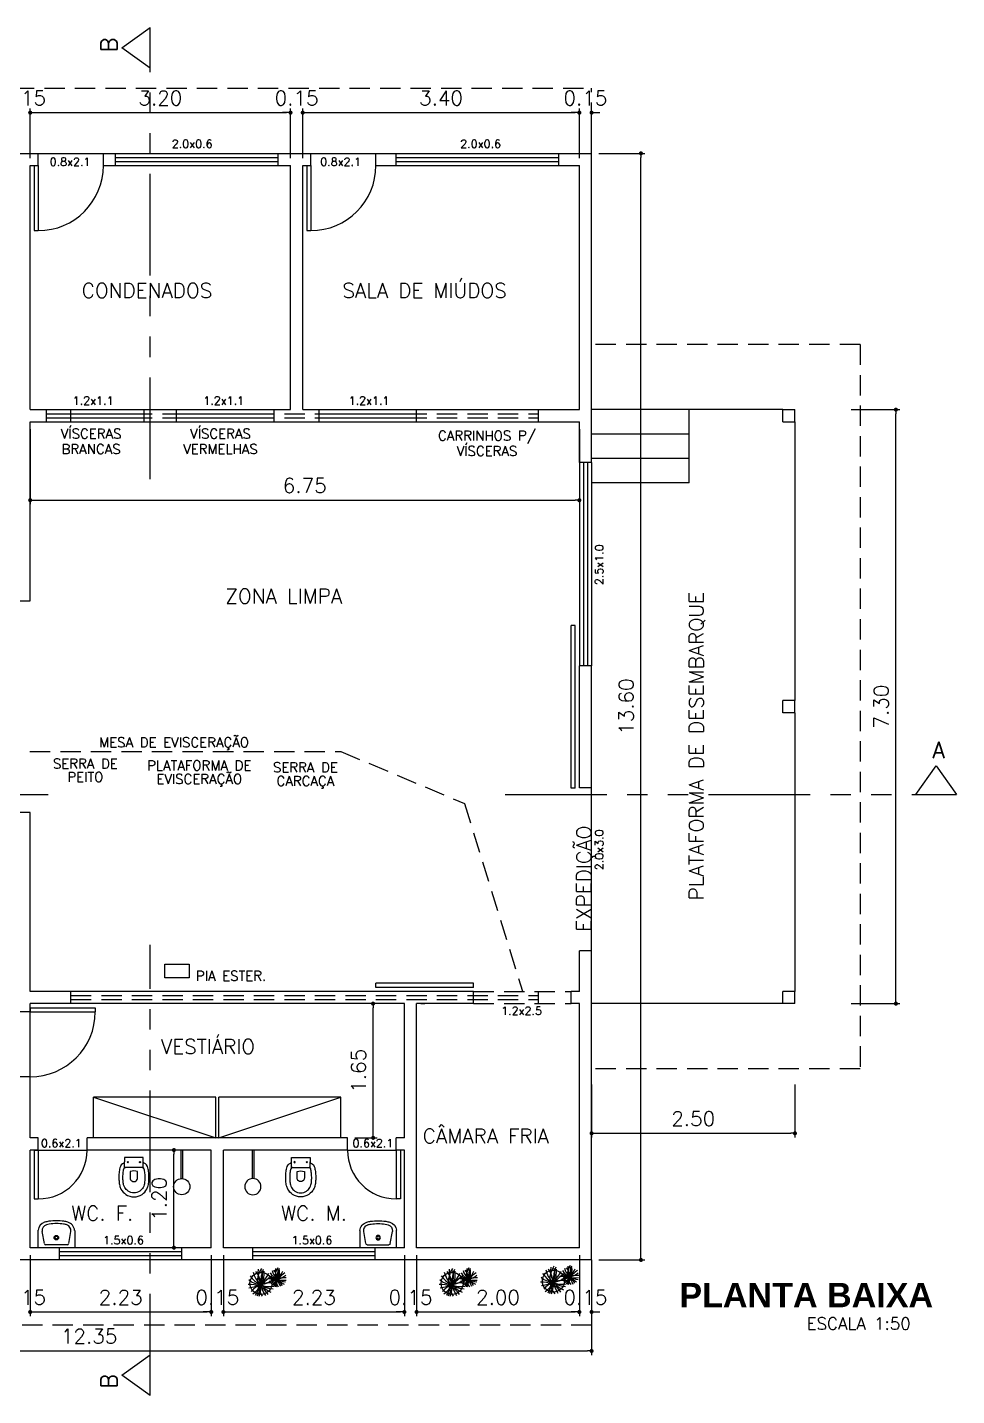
# Model space of a CAD drawing. Extents: x -128.2 to -60.4, y 68.5 to 94.7.
# Drawn here: x -116.24 to -104.82, y 68.45 to 85.27 of the extents above; entities that cross this region are included whole.
import ezdxf
from ezdxf.enums import TextEntityAlignment as Align

# ---------------------------------------------------------------- set-up
doc = ezdxf.new("R2010")
doc.units = 0
doc.header["$MEASUREMENT"] = 0
for name, pattern in [('HIDDEN', [0.375, 0.25, -0.125]), ('PHANTOM', [2.5, 1.25, -0.25, 0.25, -0.25, 0.25, -0.25]), ('TRACEJ', [0.375, 0.25, -0.125]), ('TRACO', [0.375, 0.25, -0.125])]:
    doc.linetypes.add(name, pattern=pattern)
doc.layers.get('0').update_dxf_attribs({"linetype": 'CONTINUOUS'})
doc.layers.get('DEFPOINTS').update_dxf_attribs({"linetype": 'CONTINUOUS'})
for name, color, linetype in [('ACESSÓRIO', 2, 'CONTINUOUS'), ('ALVENARIA', 7, 'CONTINUOUS'), ('ALVENARIA1', 44, 'CONTINUOUS'), ('COBERTURA', 6, 'CONTINUOUS'), ('COTA', 1, 'CONTINUOUS'), ('HATCH', 30, 'CONTINUOUS'), ('JAPOR', 142, 'CONTINUOUS'), ('JARDIM', 90, 'CONTINUOUS'), ('TEXTO2', 40, 'CONTINUOUS'), ('TEXTO3', 3, 'CONTINUOUS'), ('TEXTO4', 4, 'CONTINUOUS'), ('TEXTO5', 5, 'CONTINUOUS')]:
    doc.layers.add(name, color=color, linetype=linetype)
doc.styles.add('SANSSERIFBOLD', font='sasb____.pfb')
doc.styles.add('SIMPLEX', font='SIMPLEX.SHX')
doc.dimstyles.new('DIM100', dxfattribs={"dimtxt": 0.18, "dimasz": 0.05, "dimexe": 0.05, "dimexo": 0.09, "dimgap": 0.09, "dimtad": 1, "dimzin": 0, "dimdsep": 46, "dimtxsty": 'SIMPLEX', "dimblk": 'DOT', "dimcen": 0.09, "dimadec": 0, "dimazin": 0, "dimtfac": 1, "dimtix": 1, "dimtofl": 0, "dimtmove": 2, "dimatfit": 3, "dimldrblk": 'DOT', "dimfxl": 0, "dimtolj": 1, "dimtzin": 0, "dimarcsym": 0})

# ---------------------------------------------------------------- blocks, each defined once
blk = doc.blocks.new('VASO4')
at = {"layer": 'ACESSÓRIO', "linetype": 'Continuous'}
blk.add_line((0.008, 0.129), (0.008, -0.101), dxfattribs=at)
at = {"layer": 'ACESSÓRIO'}
for points in [[(0.008, -0.101), (0.062, -0.101, -0.230445), (0.076, -0.11, 0.23338), (0.136, -0.159, 0.01224), (0.166, -0.164, 0.012146), (0.196, -0.168, 0.027041), (0.266, -0.171, 0.02486), (0.326, -0.166, 0.024258), (0.356, -0.161, 0.054364), (0.396, -0.145, 0.124881), (0.462, -0.086, 0.148509), (0.492, 0.014, 0.148509), (0.462, 0.114, 0.124881), (0.396, 0.173, 0.054364), (0.356, 0.188, 0.024258), (0.326, 0.194, 0.02486), (0.266, 0.198, 0.027041), (0.196, 0.196, 0.012146), (0.166, 0.192, 0.01224), (0.136, 0.186, 0.23338), (0.076, 0.138, -0.230445), (0.062, 0.129), (0.008, 0.129)], [(0.131, 0.116, -0.294455), (0.146, 0.137, -0.039934), (0.174, 0.142, -0.011944), (0.201, 0.146, -0.026776), (0.265, 0.148, -0.024689), (0.319, 0.144, -0.023307), (0.344, 0.14, -0.058725), (0.376, 0.127, -0.118027), (0.421, 0.086, -0.148338), (0.442, 0.014, -0.148338), (0.421, -0.058, -0.118027), (0.376, -0.099, -0.058725), (0.344, -0.112, -0.023307), (0.319, -0.117, -0.024689), (0.265, -0.121, -0.026776), (0.201, -0.118, -0.011944), (0.174, -0.115, -0.039934), (0.146, -0.109, -0.294455), (0.131, -0.089)]]:
    blk.add_lwpolyline(points, format="xyb", dxfattribs=at)
for points in [[(0.124, 0.129), (0.062, 0.129)], [(0.131, 0.119), (0.131, 0.117), (0.131, 0.014), (0.131, -0.09), (0.131, -0.092)], [(0.124, -0.101), (0.062, -0.101)]]:
    blk.add_lwpolyline(points, dxfattribs=at)
blk.add_lwpolyline([(0.296, 0.04, 0.226513), (0.261, 0.059), (0.182, 0.059, 0.186813), (0.182, -0.032), (0.261, -0.032, 0.226513), (0.296, -0.012, 0.326923)], format="xyb", close=True, dxfattribs=at)
for centre in [(0.066, 0.089), (0.066, -0.061)]:
    blk.add_circle(centre, 0.0075, dxfattribs=at)
for centre, start, end in [((0.123, 0.121), 351.7463, 83.809), ((0.123, -0.093), 276.191, 8.2537)]:
    blk.add_arc(centre, 0.00842, start, end, dxfattribs=at)
blk = doc.blocks.new('CHU2')
at = {"layer": 'ACESSÓRIO'}
for p, q in [((0, 0), (0, -0.35)), ((0.02, 0), (0.02, -0.35))]:
    blk.add_line(p, q, dxfattribs=at)
blk.add_circle((0.01, -0.45), 0.1, dxfattribs=at)
blk = doc.blocks.new('PIA')
at = {"layer": 'ACESSÓRIO'}
for p, q in [((0, -0.212), (0, 0)), ((0.45, 0), (0.45, -0.214)), ((0.074, -0.05), (0.048, -0.201)), ((0.088, -0.037), (0.088, -0.037)), ((0.089, -0.037), (0.357, -0.037)), ((0.089, -0.037), (0.357, -0.037)), ((0.371, -0.05), (0.4, -0.198))]:
    blk.add_line(p, q, dxfattribs=at)
for points in [[(0.084, -0.315, 0.034307), (0.132, -0.325, 0.035819), (0.224, -0.332, 0.035819), (0.317, -0.325, 0.037113), (0.369, -0.313, 0.091233)], [(0.093, -0.281, 0.034307), (0.137, -0.29, 0.035819), (0.224, -0.297, 0.035819), (0.312, -0.29, 0.028558), (0.348, -0.283, 0.037113)]]:
    blk.add_lwpolyline(points, format="xyb", dxfattribs=at)
for radius in [0.0274, 0.0174]:
    blk.add_circle((0.225, -0.124), radius, dxfattribs=at)
for centre, radius, start, end in [((0.089, -0.052), 0.015, 90, 170.0432), ((0.357, -0.052), 0.015, 10.9557, 90), ((0.119, -0.2), 0.119, 185.4907, 252.8021), ((0.125, -0.209), 0.078, 174.1033, 247.6386), ((0.32, -0.208), 0.0802, 290.6891, 5.3718), ((0.329, -0.198), 0.122, 289.1742, 351.9763)]:
    blk.add_arc(centre, radius, start, end, dxfattribs=at)
blk = doc.blocks.new('DOT')
at = {"layer": 'ALVENARIA', "color": 0, "linetype": 'ByBlock'}
blk.add_line((-0.5, 0), (-1, 0), dxfattribs=at)
at = {"layer": 'ALVENARIA', "color": 0, "linetype": 'ByBlock', "const_width": 0.5}
blk.add_lwpolyline([(-0.25, 0, 1), (0.25, 0, 1)], format="xyb", close=True, dxfattribs=at)
blk = doc.blocks.new('*D67')
at = {"color": 0, "linetype": 'ByBlock'}
for p, q in [((-116.203, 83.66), (-116.203, 84.27)), ((-116.403, 84.22), (-116.453, 84.22)), ((-116.153, 84.22), (-116.103, 84.22))]:
    blk.add_line(p, q, dxfattribs=at)
at = {"layer": 'DEFPOINTS', "color": 0, "linetype": 'ByBlock'}
for p in [(-116.203, 84.22), (-116.353, 83.57), (-116.203, 83.57)]:
    blk.add_point(p, dxfattribs=at)
at = {"color": 0, "linetype": 'ByBlock', "xscale": 0.05, "yscale": 0.05, "zscale": 0.05}
blk.add_blockref('DOT', (-116.353, 84.22), dxfattribs=at)
at = {"color": 0, "linetype": 'ByBlock', "xscale": 0.05, "yscale": 0.05, "zscale": 0.05, "rotation": 180}
blk.add_blockref('DOT', (-116.203, 84.22), dxfattribs=at)
at = {"color": 0, "linetype": 'ByBlock', "insert": (-116.278, 84.4), "char_height": 0.18, "attachment_point": 5, "style": 'SIMPLEX'}
blk.add_mtext('\\A1;0.15', dxfattribs=at)
blk = doc.blocks.new('*D68')
at = {"color": 0, "linetype": 'ByBlock'}
for p, q in [((-113.003, 83.66), (-113.003, 84.27)), ((-116.153, 84.22), (-113.053, 84.22))]:
    blk.add_line(p, q, dxfattribs=at)
at = {"layer": 'DEFPOINTS', "color": 0, "linetype": 'ByBlock'}
for p in [(-113.003, 84.22), (-116.203, 83.57), (-113.003, 83.57)]:
    blk.add_point(p, dxfattribs=at)
at = {"color": 0, "linetype": 'ByBlock', "xscale": 0.05, "yscale": 0.05, "zscale": 0.05, "rotation": 180}
blk.add_blockref('DOT', (-116.203, 84.22), dxfattribs=at)
at = {"color": 0, "linetype": 'ByBlock', "xscale": 0.05, "yscale": 0.05, "zscale": 0.05}
blk.add_blockref('DOT', (-113.003, 84.22), dxfattribs=at)
at = {"color": 0, "linetype": 'ByBlock', "insert": (-114.603, 84.4), "char_height": 0.18, "attachment_point": 5, "style": 'SIMPLEX'}
blk.add_mtext('\\A1;3.20', dxfattribs=at)
blk = doc.blocks.new('*D69')
at = {"color": 0, "linetype": 'ByBlock'}
for p, q in [((-112.853, 83.66), (-112.853, 84.27)), ((-113.053, 84.22), (-113.103, 84.22)), ((-112.803, 84.22), (-112.753, 84.22))]:
    blk.add_line(p, q, dxfattribs=at)
at = {"layer": 'DEFPOINTS', "color": 0, "linetype": 'ByBlock'}
for p in [(-112.853, 84.22), (-113.003, 83.57), (-112.853, 83.57)]:
    blk.add_point(p, dxfattribs=at)
at = {"color": 0, "linetype": 'ByBlock', "xscale": 0.05, "yscale": 0.05, "zscale": 0.05}
blk.add_blockref('DOT', (-113.003, 84.22), dxfattribs=at)
at = {"color": 0, "linetype": 'ByBlock', "xscale": 0.05, "yscale": 0.05, "zscale": 0.05, "rotation": 180}
blk.add_blockref('DOT', (-112.853, 84.22), dxfattribs=at)
at = {"color": 0, "linetype": 'ByBlock', "insert": (-112.928, 84.4), "char_height": 0.18, "attachment_point": 5, "style": 'SIMPLEX'}
blk.add_mtext('\\A1;0.15', dxfattribs=at)
blk = doc.blocks.new('*D70')
at = {"color": 0, "linetype": 'ByBlock'}
for p, q in [((-109.453, 83.66), (-109.453, 84.27)), ((-112.803, 84.22), (-109.503, 84.22))]:
    blk.add_line(p, q, dxfattribs=at)
at = {"layer": 'DEFPOINTS', "color": 0, "linetype": 'ByBlock'}
for p in [(-109.453, 84.22), (-112.853, 83.57), (-109.453, 83.57)]:
    blk.add_point(p, dxfattribs=at)
at = {"color": 0, "linetype": 'ByBlock', "xscale": 0.05, "yscale": 0.05, "zscale": 0.05, "rotation": 180}
blk.add_blockref('DOT', (-112.853, 84.22), dxfattribs=at)
at = {"color": 0, "linetype": 'ByBlock', "xscale": 0.05, "yscale": 0.05, "zscale": 0.05}
blk.add_blockref('DOT', (-109.453, 84.22), dxfattribs=at)
at = {"color": 0, "linetype": 'ByBlock', "insert": (-111.153, 84.4), "char_height": 0.18, "attachment_point": 5, "style": 'SIMPLEX'}
blk.add_mtext('\\A1;3.40', dxfattribs=at)
blk = doc.blocks.new('*D71')
at = {"color": 0, "linetype": 'ByBlock'}
for p, q in [((-109.303, 83.81), (-109.303, 84.27)), ((-109.503, 84.22), (-109.553, 84.22)), ((-109.253, 84.22), (-109.203, 84.22))]:
    blk.add_line(p, q, dxfattribs=at)
at = {"layer": 'DEFPOINTS', "color": 0, "linetype": 'ByBlock'}
for p in [(-109.303, 84.22), (-109.303, 83.72), (-109.453, 83.57)]:
    blk.add_point(p, dxfattribs=at)
at = {"color": 0, "linetype": 'ByBlock', "xscale": 0.05, "yscale": 0.05, "zscale": 0.05}
blk.add_blockref('DOT', (-109.453, 84.22), dxfattribs=at)
at = {"color": 0, "linetype": 'ByBlock', "xscale": 0.05, "yscale": 0.05, "zscale": 0.05, "rotation": 180}
blk.add_blockref('DOT', (-109.303, 84.22), dxfattribs=at)
at = {"color": 0, "linetype": 'ByBlock', "insert": (-109.378, 84.4), "char_height": 0.18, "attachment_point": 5, "style": 'SIMPLEX'}
blk.add_mtext('\\A1;0.15', dxfattribs=at)
blk = doc.blocks.new('*D76')
at = {"color": 0, "linetype": 'ByBlock'}
for p, q in [((-116.203, 70.33), (-116.203, 69.58)), ((-116.403, 69.63), (-116.453, 69.63)), ((-116.153, 69.63), (-116.103, 69.63))]:
    blk.add_line(p, q, dxfattribs=at)
at = {"layer": 'DEFPOINTS', "color": 0, "linetype": 'ByBlock'}
for p in [(-116.353, 70.42), (-116.203, 70.42), (-116.203, 69.63)]:
    blk.add_point(p, dxfattribs=at)
at = {"color": 0, "linetype": 'ByBlock', "xscale": 0.05, "yscale": 0.05, "zscale": 0.05}
blk.add_blockref('DOT', (-116.353, 69.63), dxfattribs=at)
at = {"color": 0, "linetype": 'ByBlock', "xscale": 0.05, "yscale": 0.05, "zscale": 0.05, "rotation": 180}
blk.add_blockref('DOT', (-116.203, 69.63), dxfattribs=at)
at = {"color": 0, "linetype": 'ByBlock', "insert": (-116.278, 69.81), "char_height": 0.18, "attachment_point": 5, "style": 'SIMPLEX'}
blk.add_mtext('\\A1;0.15', dxfattribs=at)
blk = doc.blocks.new('*D77')
at = {"color": 0, "linetype": 'ByBlock'}
for p, q in [((-113.978, 70.33), (-113.978, 69.58)), ((-116.153, 69.63), (-114.028, 69.63))]:
    blk.add_line(p, q, dxfattribs=at)
at = {"layer": 'DEFPOINTS', "color": 0, "linetype": 'ByBlock'}
for p in [(-116.203, 70.42), (-113.978, 70.42), (-113.978, 69.63)]:
    blk.add_point(p, dxfattribs=at)
at = {"color": 0, "linetype": 'ByBlock', "xscale": 0.05, "yscale": 0.05, "zscale": 0.05, "rotation": 180}
blk.add_blockref('DOT', (-116.203, 69.63), dxfattribs=at)
at = {"color": 0, "linetype": 'ByBlock', "xscale": 0.05, "yscale": 0.05, "zscale": 0.05}
blk.add_blockref('DOT', (-113.978, 69.63), dxfattribs=at)
at = {"color": 0, "linetype": 'ByBlock', "insert": (-115.09, 69.81), "char_height": 0.18, "attachment_point": 5, "style": 'SIMPLEX'}
blk.add_mtext('\\A1;2.23', dxfattribs=at)
blk = doc.blocks.new('*D78')
at = {"color": 0, "linetype": 'ByBlock'}
for p, q in [((-113.828, 70.33), (-113.828, 69.58)), ((-114.028, 69.63), (-114.078, 69.63)), ((-113.778, 69.63), (-113.728, 69.63))]:
    blk.add_line(p, q, dxfattribs=at)
at = {"layer": 'DEFPOINTS', "color": 0, "linetype": 'ByBlock'}
for p in [(-113.978, 70.42), (-113.828, 70.42), (-113.828, 69.63)]:
    blk.add_point(p, dxfattribs=at)
at = {"color": 0, "linetype": 'ByBlock', "xscale": 0.05, "yscale": 0.05, "zscale": 0.05}
blk.add_blockref('DOT', (-113.978, 69.63), dxfattribs=at)
at = {"color": 0, "linetype": 'ByBlock', "xscale": 0.05, "yscale": 0.05, "zscale": 0.05, "rotation": 180}
blk.add_blockref('DOT', (-113.828, 69.63), dxfattribs=at)
at = {"color": 0, "linetype": 'ByBlock', "insert": (-113.903, 69.81), "char_height": 0.18, "attachment_point": 5, "style": 'SIMPLEX'}
blk.add_mtext('\\A1;0.15', dxfattribs=at)
blk = doc.blocks.new('*D79')
at = {"color": 0, "linetype": 'ByBlock'}
for p, q in [((-111.603, 70.33), (-111.603, 69.58)), ((-113.778, 69.63), (-111.653, 69.63))]:
    blk.add_line(p, q, dxfattribs=at)
at = {"layer": 'DEFPOINTS', "color": 0, "linetype": 'ByBlock'}
for p in [(-113.828, 70.42), (-111.603, 70.42), (-111.603, 69.63)]:
    blk.add_point(p, dxfattribs=at)
at = {"color": 0, "linetype": 'ByBlock', "xscale": 0.05, "yscale": 0.05, "zscale": 0.05, "rotation": 180}
blk.add_blockref('DOT', (-113.828, 69.63), dxfattribs=at)
at = {"color": 0, "linetype": 'ByBlock', "xscale": 0.05, "yscale": 0.05, "zscale": 0.05}
blk.add_blockref('DOT', (-111.603, 69.63), dxfattribs=at)
at = {"color": 0, "linetype": 'ByBlock', "insert": (-112.715, 69.81), "char_height": 0.18, "attachment_point": 5, "style": 'SIMPLEX'}
blk.add_mtext('\\A1;2.23', dxfattribs=at)
blk = doc.blocks.new('*D80')
at = {"color": 0, "linetype": 'ByBlock'}
for p, q in [((-111.453, 70.33), (-111.453, 69.58)), ((-111.653, 69.63), (-111.703, 69.63)), ((-111.403, 69.63), (-111.353, 69.63))]:
    blk.add_line(p, q, dxfattribs=at)
at = {"layer": 'DEFPOINTS', "color": 0, "linetype": 'ByBlock'}
for p in [(-111.603, 70.42), (-111.453, 70.42), (-111.453, 69.63)]:
    blk.add_point(p, dxfattribs=at)
at = {"color": 0, "linetype": 'ByBlock', "xscale": 0.05, "yscale": 0.05, "zscale": 0.05}
blk.add_blockref('DOT', (-111.603, 69.63), dxfattribs=at)
at = {"color": 0, "linetype": 'ByBlock', "xscale": 0.05, "yscale": 0.05, "zscale": 0.05, "rotation": 180}
blk.add_blockref('DOT', (-111.453, 69.63), dxfattribs=at)
at = {"color": 0, "linetype": 'ByBlock', "insert": (-111.528, 69.81), "char_height": 0.18, "attachment_point": 5, "style": 'SIMPLEX'}
blk.add_mtext('\\A1;0.15', dxfattribs=at)
blk = doc.blocks.new('*D81')
at = {"color": 0, "linetype": 'ByBlock'}
for p, q in [((-109.453, 70.33), (-109.453, 69.58)), ((-111.403, 69.63), (-109.503, 69.63))]:
    blk.add_line(p, q, dxfattribs=at)
at = {"layer": 'DEFPOINTS', "color": 0, "linetype": 'ByBlock'}
for p in [(-111.453, 70.42), (-109.453, 70.42), (-109.453, 69.63)]:
    blk.add_point(p, dxfattribs=at)
at = {"color": 0, "linetype": 'ByBlock', "xscale": 0.05, "yscale": 0.05, "zscale": 0.05, "rotation": 180}
blk.add_blockref('DOT', (-111.453, 69.63), dxfattribs=at)
at = {"color": 0, "linetype": 'ByBlock', "xscale": 0.05, "yscale": 0.05, "zscale": 0.05}
blk.add_blockref('DOT', (-109.453, 69.63), dxfattribs=at)
at = {"color": 0, "linetype": 'ByBlock', "insert": (-110.453, 69.81), "char_height": 0.18, "attachment_point": 5, "style": 'SIMPLEX'}
blk.add_mtext('\\A1;2.00', dxfattribs=at)
blk = doc.blocks.new('*D82')
at = {"color": 0, "linetype": 'ByBlock'}
for p, q in [((-109.303, 70.18), (-109.303, 69.58)), ((-109.503, 69.63), (-109.553, 69.63)), ((-109.253, 69.63), (-109.203, 69.63))]:
    blk.add_line(p, q, dxfattribs=at)
at = {"layer": 'DEFPOINTS', "color": 0, "linetype": 'ByBlock'}
for p in [(-109.453, 70.42), (-109.303, 70.27), (-109.303, 69.63)]:
    blk.add_point(p, dxfattribs=at)
at = {"color": 0, "linetype": 'ByBlock', "xscale": 0.05, "yscale": 0.05, "zscale": 0.05}
blk.add_blockref('DOT', (-109.453, 69.63), dxfattribs=at)
at = {"color": 0, "linetype": 'ByBlock', "xscale": 0.05, "yscale": 0.05, "zscale": 0.05, "rotation": 180}
blk.add_blockref('DOT', (-109.303, 69.63), dxfattribs=at)
at = {"color": 0, "linetype": 'ByBlock', "insert": (-109.378, 69.81), "char_height": 0.18, "attachment_point": 5, "style": 'SIMPLEX'}
blk.add_mtext('\\A1;0.15', dxfattribs=at)
blk = doc.blocks.new('*D83')
at = {"color": 0, "linetype": 'ByBlock'}
for p, q in [((-109.303, 72.276), (-109.303, 71.626)), ((-106.803, 72.276), (-106.803, 71.626)), ((-109.253, 71.676), (-106.853, 71.676))]:
    blk.add_line(p, q, dxfattribs=at)
at = {"layer": 'DEFPOINTS', "color": 0, "linetype": 'ByBlock'}
for p in [(-109.303, 72.366), (-106.803, 72.366), (-106.803, 71.676)]:
    blk.add_point(p, dxfattribs=at)
at = {"color": 0, "linetype": 'ByBlock', "xscale": 0.05, "yscale": 0.05, "zscale": 0.05, "rotation": 180}
blk.add_blockref('DOT', (-109.303, 71.676), dxfattribs=at)
at = {"color": 0, "linetype": 'ByBlock', "xscale": 0.05, "yscale": 0.05, "zscale": 0.05}
blk.add_blockref('DOT', (-106.803, 71.676), dxfattribs=at)
at = {"color": 0, "linetype": 'ByBlock', "insert": (-108.053, 71.856), "char_height": 0.18, "attachment_point": 5, "style": 'SIMPLEX'}
blk.add_mtext('\\A1;2.50', dxfattribs=at)
blk = doc.blocks.new('*D91')
at = {"color": 0, "linetype": 'ByBlock'}
for p, q in [((-114.068, 71.62), (-114.486, 71.62)), ((-114.436, 70.47), (-114.436, 71.57)), ((-114.068, 70.42), (-114.486, 70.42))]:
    blk.add_line(p, q, dxfattribs=at)
at = {"layer": 'DEFPOINTS', "color": 0, "linetype": 'ByBlock'}
for p in [(-114.436, 71.62), (-113.978, 71.62), (-113.978, 70.42)]:
    blk.add_point(p, dxfattribs=at)
at = {"color": 0, "linetype": 'ByBlock', "xscale": 0.05, "yscale": 0.05, "zscale": 0.05}
for p, rotation in [((-114.436, 71.62), 90), ((-114.436, 70.42), 270)]:
    blk.add_blockref('DOT', p, dxfattribs=dict(at, rotation=rotation))
at = {"color": 0, "linetype": 'ByBlock', "insert": (-114.616, 71.02), "char_height": 0.18, "attachment_point": 5, "rotation": 90, "style": 'SIMPLEX'}
blk.add_mtext('\\A1;1.20', dxfattribs=at)
blk = doc.blocks.new('*D92')
at = {"color": 0, "linetype": 'ByBlock'}
for p, q in [((-111.693, 73.27), (-112.038, 73.27)), ((-111.988, 71.67), (-111.988, 73.22)), ((-112.213, 71.62), (-111.938, 71.62))]:
    blk.add_line(p, q, dxfattribs=at)
at = {"layer": 'DEFPOINTS', "color": 0, "linetype": 'ByBlock'}
for p in [(-111.988, 73.27), (-111.603, 73.27), (-112.303, 71.62)]:
    blk.add_point(p, dxfattribs=at)
at = {"color": 0, "linetype": 'ByBlock', "xscale": 0.05, "yscale": 0.05, "zscale": 0.05}
for p, rotation in [((-111.988, 73.27), 90), ((-111.988, 71.62), 270)]:
    blk.add_blockref('DOT', p, dxfattribs=dict(at, rotation=rotation))
at = {"color": 0, "linetype": 'ByBlock', "insert": (-112.168, 72.445), "char_height": 0.18, "attachment_point": 5, "rotation": 90, "style": 'SIMPLEX'}
blk.add_mtext('\\A1;1.65', dxfattribs=at)
blk = doc.blocks.new('*D94')
at = {"color": 0, "linetype": 'ByBlock'}
for p, q in [((-116.203, 80.33), (-116.203, 79.407)), ((-109.453, 80.33), (-109.453, 79.407)), ((-116.153, 79.457), (-109.503, 79.457))]:
    blk.add_line(p, q, dxfattribs=at)
at = {"layer": 'DEFPOINTS', "color": 0, "linetype": 'ByBlock'}
for p in [(-116.203, 80.42), (-109.453, 80.42), (-109.453, 79.457)]:
    blk.add_point(p, dxfattribs=at)
at = {"color": 0, "linetype": 'ByBlock', "xscale": 0.05, "yscale": 0.05, "zscale": 0.05, "rotation": 180}
blk.add_blockref('DOT', (-116.203, 79.457), dxfattribs=at)
at = {"color": 0, "linetype": 'ByBlock', "xscale": 0.05, "yscale": 0.05, "zscale": 0.05}
blk.add_blockref('DOT', (-109.453, 79.457), dxfattribs=at)
at = {"color": 0, "linetype": 'ByBlock', "insert": (-112.828, 79.637), "char_height": 0.18, "attachment_point": 5, "style": 'SIMPLEX'}
blk.add_mtext('\\A1;6.75', dxfattribs=at)
blk = doc.blocks.new('*D95')
at = {"color": 0, "linetype": 'ByBlock'}
for p, q in [((-121.653, 70.18), (-121.653, 69.101)), ((-109.303, 70.18), (-109.303, 69.101)), ((-121.603, 69.151), (-109.353, 69.151))]:
    blk.add_line(p, q, dxfattribs=at)
at = {"layer": 'DEFPOINTS', "color": 0, "linetype": 'ByBlock'}
for p in [(-121.653, 70.27), (-109.303, 70.27), (-109.303, 69.151)]:
    blk.add_point(p, dxfattribs=at)
at = {"color": 0, "linetype": 'ByBlock', "xscale": 0.05, "yscale": 0.05, "zscale": 0.05, "rotation": 180}
blk.add_blockref('DOT', (-121.653, 69.151), dxfattribs=at)
at = {"color": 0, "linetype": 'ByBlock', "xscale": 0.05, "yscale": 0.05, "zscale": 0.05}
blk.add_blockref('DOT', (-109.303, 69.151), dxfattribs=at)
at = {"color": 0, "linetype": 'ByBlock', "insert": (-115.478, 69.331), "char_height": 0.18, "attachment_point": 5, "style": 'SIMPLEX'}
blk.add_mtext('\\A1;12.35', dxfattribs=at)
blk = doc.blocks.new('*D96')
at = {"color": 0, "linetype": 'ByBlock'}
for p, q in [((-106.11, 80.57), (-105.512, 80.57)), ((-105.562, 73.32), (-105.562, 80.52)), ((-106.11, 73.27), (-105.512, 73.27))]:
    blk.add_line(p, q, dxfattribs=at)
at = {"layer": 'DEFPOINTS', "color": 0, "linetype": 'ByBlock'}
for p in [(-106.2, 80.57), (-105.562, 80.57), (-106.2, 73.27)]:
    blk.add_point(p, dxfattribs=at)
at = {"color": 0, "linetype": 'ByBlock', "xscale": 0.05, "yscale": 0.05, "zscale": 0.05}
for p, rotation in [((-105.562, 80.57), 90), ((-105.562, 73.27), 270)]:
    blk.add_blockref('DOT', p, dxfattribs=dict(at, rotation=rotation))
at = {"color": 0, "linetype": 'ByBlock', "insert": (-105.742, 76.92), "char_height": 0.18, "attachment_point": 5, "rotation": 90, "style": 'SIMPLEX'}
blk.add_mtext('\\A1;7.30', dxfattribs=at)
blk = doc.blocks.new('*D135')
at = {"color": 0, "linetype": 'ByBlock'}
for p, q in [((-109.213, 83.72), (-108.646, 83.72)), ((-108.696, 70.17), (-108.696, 83.67)), ((-109.213, 70.12), (-108.646, 70.12))]:
    blk.add_line(p, q, dxfattribs=at)
at = {"layer": 'DEFPOINTS', "color": 0, "linetype": 'ByBlock'}
for p in [(-109.303, 83.72), (-108.696, 83.72), (-109.303, 70.12)]:
    blk.add_point(p, dxfattribs=at)
at = {"color": 0, "linetype": 'ByBlock', "xscale": 0.05, "yscale": 0.05, "zscale": 0.05}
for p, rotation in [((-108.696, 83.72), 90), ((-108.696, 70.12), 270)]:
    blk.add_blockref('DOT', p, dxfattribs=dict(at, rotation=rotation))
at = {"color": 0, "linetype": 'ByBlock', "insert": (-108.876, 76.92), "char_height": 0.18, "attachment_point": 5, "rotation": 90, "style": 'SIMPLEX'}
blk.add_mtext('\\A1;13.60', dxfattribs=at)

msp = doc.modelspace()

# ---------------------------------------------------------------- linework, layer by layer
at = {"layer": 'ACESSÓRIO'}
for p, q in [((-115.423, 71.62), (-115.423, 72.12)), ((-113.923, 72.12), (-115.423, 72.12)), ((-115.423, 72.12), (-113.923, 71.62)), ((-113.923, 71.62), (-113.923, 72.12)), ((-113.883, 71.62), (-113.883, 72.12)), ((-112.383, 72.12), (-113.883, 72.12)), ((-113.883, 71.62), (-112.383, 72.12)), ((-112.383, 71.62), (-112.383, 72.12))]:
    msp.add_line(p, q, dxfattribs=at)
msp.add_lwpolyline([(-114.549, 73.756), (-114.247, 73.756), (-114.247, 73.585), (-114.549, 73.585)], close=True, dxfattribs=at)
at = {"layer": 'ALVENARIA'}
for p, q in [((-116.453, 83.72), (-116.103, 83.72)), ((-116.103, 83.57), (-116.103, 83.72)), ((-115.303, 83.57), (-115.303, 83.72)), ((-115.303, 83.72), (-115.153, 83.72)), ((-115.153, 83.57), (-115.153, 83.72)), ((-113.153, 83.57), (-113.153, 83.72)), ((-113.153, 83.72), (-112.753, 83.72)), ((-112.753, 83.57), (-112.753, 83.72)), ((-111.953, 83.57), (-111.953, 83.72)), ((-111.953, 83.72), (-111.703, 83.72)), ((-111.703, 83.57), (-111.703, 83.72)), ((-109.703, 83.57), (-109.703, 83.72)), ((-109.703, 83.72), (-109.303, 83.72)), ((-109.303, 79.92), (-109.303, 83.72)), ((-116.203, 83.57), (-116.103, 83.57)), ((-116.203, 80.57), (-116.203, 83.57)), ((-115.303, 83.57), (-115.153, 83.57)), ((-113.153, 83.57), (-113.003, 83.57)), ((-113.003, 80.57), (-113.003, 83.57)), ((-112.853, 80.57), (-112.853, 83.57)), ((-112.853, 83.57), (-112.753, 83.57)), ((-111.953, 83.57), (-111.703, 83.57)), ((-109.703, 83.57), (-109.453, 83.57)), ((-109.453, 80.57), (-109.453, 83.57)), ((-116.203, 80.57), (-116.003, 80.57)), ((-116.003, 80.42), (-116.003, 80.57)), ((-115.703, 80.42), (-115.703, 80.57)), ((-114.803, 80.42), (-114.803, 80.57)), ((-114.803, 80.57), (-114.403, 80.57)), ((-114.403, 80.42), (-114.403, 80.57)), ((-113.203, 80.42), (-113.203, 80.57)), ((-113.203, 80.57), (-113.003, 80.57)), ((-112.853, 80.57), (-112.653, 80.57)), ((-112.653, 80.42), (-112.653, 80.57)), ((-111.453, 80.42), (-111.453, 80.57)), ((-111.453, 80.57), (-109.453, 80.57)), ((-109.953, 80.42), (-109.953, 80.57)), ((-106.953, 80.57), (-106.803, 80.57)), ((-106.953, 80.42), (-106.953, 80.57)), ((-106.803, 80.42), (-106.803, 80.57)), ((-116.203, 78.22), (-116.203, 80.42)), ((-116.203, 80.42), (-116.003, 80.42)), ((-114.803, 80.42), (-114.403, 80.42)), ((-113.203, 80.42), (-112.653, 80.42)), ((-111.453, 80.42), (-109.453, 80.42)), ((-109.453, 79.92), (-109.453, 80.42)), ((-106.953, 80.42), (-106.803, 80.42)), ((-109.303, 79.92), (-109.453, 79.92)), ((-116.353, 78.22), (-116.203, 78.22)), ((-109.453, 75.92), (-109.453, 77.42)), ((-109.303, 77.42), (-109.453, 77.42)), ((-109.303, 75.92), (-109.303, 77.42)), ((-106.803, 76.995), (-106.953, 76.995)), ((-106.953, 76.845), (-106.953, 76.995)), ((-106.803, 76.845), (-106.803, 76.995)), ((-106.803, 76.845), (-106.953, 76.845)), ((-109.303, 75.92), (-109.453, 75.92)), ((-116.203, 75.62), (-116.353, 75.62)), ((-116.203, 73.42), (-116.203, 75.62)), ((-109.453, 73.42), (-109.453, 73.92)), ((-109.303, 73.92), (-109.453, 73.92)), ((-109.303, 70.12), (-109.303, 73.92)), ((-110.753, 73.42), (-116.203, 73.42)), ((-115.703, 73.27), (-115.703, 73.42)), ((-110.753, 73.27), (-110.753, 73.42)), ((-109.953, 73.27), (-109.953, 73.42)), ((-109.453, 73.42), (-109.553, 73.42)), ((-109.553, 73.27), (-109.553, 73.42)), ((-106.803, 73.42), (-106.953, 73.42)), ((-106.953, 73.27), (-106.953, 73.42)), ((-106.803, 73.27), (-106.803, 73.42)), ((-116.203, 73.17), (-116.353, 73.17)), ((-111.603, 73.27), (-116.203, 73.27)), ((-116.203, 73.17), (-116.203, 73.27)), ((-111.603, 71.62), (-111.603, 73.27)), ((-111.453, 70.27), (-111.453, 73.27)), ((-110.753, 73.27), (-111.453, 73.27)), ((-109.453, 73.27), (-109.553, 73.27)), ((-109.453, 70.27), (-109.453, 73.27)), ((-106.803, 73.27), (-106.953, 73.27)), ((-116.203, 72.37), (-116.353, 72.37)), ((-116.203, 71.62), (-116.203, 72.37)), ((-116.103, 71.62), (-116.203, 71.62)), ((-116.203, 70.27), (-116.203, 71.47)), ((-116.103, 71.47), (-116.203, 71.47)), ((-116.103, 71.47), (-116.103, 71.62)), ((-115.503, 71.47), (-115.503, 71.62)), ((-112.303, 71.62), (-115.503, 71.62)), ((-113.978, 71.47), (-115.503, 71.47)), ((-113.978, 70.27), (-113.978, 71.47)), ((-113.828, 70.27), (-113.828, 71.47)), ((-112.303, 71.47), (-113.828, 71.47)), ((-112.303, 71.47), (-112.303, 71.62)), ((-111.603, 71.62), (-111.703, 71.62)), ((-111.703, 71.47), (-111.703, 71.62)), ((-111.603, 71.47), (-111.703, 71.47)), ((-111.603, 70.27), (-111.603, 71.47)), ((-115.843, 70.27), (-116.203, 70.27)), ((-115.843, 70.12), (-115.843, 70.27)), ((-113.978, 70.27), (-114.338, 70.27)), ((-114.338, 70.12), (-114.338, 70.27)), ((-113.468, 70.27), (-113.828, 70.27)), ((-113.468, 70.12), (-113.468, 70.27)), ((-111.603, 70.27), (-111.963, 70.27)), ((-111.963, 70.12), (-111.963, 70.27)), ((-109.453, 70.27), (-111.453, 70.27)), ((-115.843, 70.12), (-117.153, 70.12)), ((-113.468, 70.12), (-114.338, 70.12)), ((-109.303, 70.12), (-111.963, 70.12))]:
    msp.add_line(p, q, dxfattribs=at)
at = {"layer": 'ALVENARIA1'}
for p, q in [((-116.103, 83.72), (-115.303, 83.72)), ((-112.753, 83.72), (-111.953, 83.72)), ((-106.953, 80.57), (-109.303, 80.57)), ((-108.103, 79.67), (-108.103, 80.57)), ((-106.803, 80.42), (-106.803, 76.995)), ((-108.103, 80.27), (-109.303, 80.27)), ((-108.103, 79.97), (-109.303, 79.97)), ((-108.103, 79.67), (-109.303, 79.67)), ((-106.803, 76.845), (-106.803, 73.42)), ((-116.203, 72.37), (-116.203, 73.17)), ((-106.953, 73.27), (-109.303, 73.27)), ((-116.103, 71.47), (-115.503, 71.47)), ((-112.303, 71.47), (-111.703, 71.47))]:
    msp.add_line(p, q, dxfattribs=at)
at = {"layer": 'COBERTURA', "linetype": 'HIDDEN'}
for p, q in [((-121.653, 84.52), (-109.303, 84.52)), ((-109.303, 83.72), (-109.303, 84.52)), ((-106.003, 81.37), (-109.303, 81.37)), ((-106.003, 81.37), (-106.003, 72.47)), ((-106.003, 72.47), (-109.303, 72.47)), ((-109.303, 70.12), (-109.303, 69.32)), ((-109.303, 69.32), (-121.653, 69.32))]:
    msp.add_line(p, q, dxfattribs=at)
at = {"layer": 'COBERTURA', "linetype": 'TRACO'}
for p, q in [((-118.081, 76.369), (-112.385, 76.369)), ((-112.385, 76.369), (-110.865, 75.729)), ((-110.865, 75.729), (-110.153, 73.421))]:
    msp.add_line(p, q, dxfattribs=at)
at = {"layer": 'COTA', "linetype": 'TRACEJ'}
for p, q in [((-115.703, 80.52), (-109.953, 80.52)), ((-115.703, 80.47), (-109.953, 80.47)), ((-115.703, 73.37), (-109.953, 73.37)), ((-115.703, 73.32), (-109.953, 73.32)), ((-110.753, 73.42), (-109.553, 73.42)), ((-110.753, 73.27), (-109.553, 73.27))]:
    msp.add_line(p, q, dxfattribs=at)
at = {"layer": 'HATCH'}
for p, q in [((-115.078, 85.018), (-114.728, 85.268)), ((-114.728, 84.768), (-114.728, 85.268)), ((-114.728, 84.768), (-115.078, 85.018)), ((-105.315, 75.841), (-105.065, 76.191)), ((-105.065, 76.191), (-104.815, 75.841)), ((-105.315, 75.841), (-104.815, 75.841)), ((-115.078, 68.702), (-114.728, 68.952)), ((-114.728, 68.452), (-114.728, 68.952)), ((-114.728, 68.452), (-115.078, 68.702))]:
    msp.add_line(p, q, dxfattribs=at)
at = {"layer": 'HATCH', "linetype": 'PHANTOM'}
for p, q in [((-114.728, 79.717), (-114.728, 85.268)), ((-117.232, 75.841), (-115.859, 75.841)), ((-110.365, 75.841), (-104.815, 75.841)), ((-114.728, 68.452), (-114.728, 73.992))]:
    msp.add_line(p, q, dxfattribs=at)
at = {"layer": 'JAPOR'}
for p, q in [((-115.153, 83.72), (-113.153, 83.72)), ((-115.153, 83.67), (-113.153, 83.67)), ((-115.153, 83.62), (-113.153, 83.62)), ((-111.703, 83.72), (-109.703, 83.72)), ((-111.703, 83.67), (-109.703, 83.67)), ((-111.703, 83.62), (-109.703, 83.62)), ((-116.153, 83.57), (-116.153, 82.77)), ((-116.153, 83.57), (-116.103, 83.57)), ((-116.103, 83.57), (-116.103, 82.77)), ((-115.153, 83.57), (-113.153, 83.57)), ((-112.803, 83.57), (-112.803, 82.77)), ((-112.803, 83.57), (-112.753, 83.57)), ((-112.753, 83.57), (-112.753, 82.77)), ((-111.703, 83.57), (-109.703, 83.57)), ((-116.153, 82.77), (-116.103, 82.77)), ((-112.803, 82.77), (-112.753, 82.77)), ((-116.003, 80.57), (-114.803, 80.57)), ((-114.403, 80.57), (-113.203, 80.57)), ((-112.653, 80.57), (-111.453, 80.57)), ((-116.003, 80.52), (-114.803, 80.52)), ((-116.003, 80.47), (-114.803, 80.47)), ((-116.003, 80.42), (-114.803, 80.42)), ((-114.403, 80.52), (-113.203, 80.52)), ((-114.403, 80.47), (-113.203, 80.47)), ((-114.403, 80.42), (-113.203, 80.42)), ((-112.653, 80.52), (-111.453, 80.52)), ((-112.653, 80.47), (-111.453, 80.47)), ((-112.653, 80.42), (-111.453, 80.42)), ((-109.453, 79.92), (-109.453, 77.42)), ((-109.403, 79.92), (-109.403, 77.42)), ((-109.353, 79.92), (-109.353, 77.42)), ((-109.303, 79.92), (-109.303, 77.42)), ((-109.553, 75.918), (-109.553, 77.918)), ((-109.503, 77.918), (-109.553, 77.918)), ((-109.503, 75.918), (-109.503, 77.918)), ((-109.303, 73.92), (-109.303, 76.42)), ((-109.503, 75.918), (-109.553, 75.918)), ((-110.753, 73.52), (-111.953, 73.52)), ((-111.953, 73.47), (-111.953, 73.52)), ((-110.753, 73.47), (-110.753, 73.52)), ((-110.753, 73.47), (-111.953, 73.47)), ((-116.203, 73.22), (-115.403, 73.22)), ((-116.203, 73.22), (-116.203, 73.17)), ((-116.203, 73.17), (-115.403, 73.17)), ((-115.403, 73.22), (-115.403, 73.17)), ((-111.403, 73.27), (-111.353, 73.27)), ((-116.153, 71.47), (-116.153, 70.87)), ((-116.153, 71.47), (-116.103, 71.47)), ((-116.103, 71.47), (-116.103, 70.87)), ((-111.703, 71.47), (-111.703, 70.87)), ((-111.653, 71.47), (-111.703, 71.47)), ((-111.653, 71.47), (-111.653, 70.87)), ((-116.153, 70.87), (-116.103, 70.87)), ((-111.653, 70.87), (-111.703, 70.87)), ((-114.338, 70.27), (-115.843, 70.27)), ((-114.338, 70.22), (-115.843, 70.22)), ((-114.338, 70.17), (-115.843, 70.17)), ((-111.963, 70.27), (-113.468, 70.27)), ((-111.963, 70.22), (-113.468, 70.22)), ((-111.963, 70.17), (-113.468, 70.17)), ((-114.338, 70.12), (-115.843, 70.12)), ((-111.963, 70.12), (-113.468, 70.12))]:
    msp.add_line(p, q, dxfattribs=at)
for centre, radius, start, end in [((-116.103, 83.57), 0.8, 270, 360), ((-112.753, 83.57), 0.8, 270, 360), ((-116.203, 73.17), 0.8, 270, 0), ((-116.103, 71.47), 0.6, 270, 360), ((-111.703, 71.47), 0.6, 180, 270)]:
    msp.add_arc(centre, radius, start, end, dxfattribs=at)
at = {"layer": 'JARDIM'}
for centre in [(-113.367, 69.832), (-111.017, 69.832), (-109.772, 69.86)]:
    msp.add_circle(centre, 0.135, dxfattribs=at)
for centre, radius, start, end in [((-113.603, 69.921), 0.256, 302.0547, 14.7943), ((-113.209, 70.021), 0.258, 191.6377, 268.381), ((-113.672, 69.792), 0.306, 337.4545, 37.1955), ((-113.805, 69.954), 0.477, 324.8384, 3.1432), ((-113.119, 69.852), 0.292, 145.9189, 217.371), ((-113.149, 69.961), 0.255, 170.2123, 248.1614), ((-113.041, 69.865), 0.327, 155.1589, 213.9756), ((-113.277, 70.051), 0.191, 273.7121, 338.3557), ((-113.092, 70.062), 0.192, 212.2125, 280.3399), ((-113.325, 69.957), 0.174, 302.0547, 14.7943), ((-113.058, 70.025), 0.175, 191.6377, 268.381), ((-112.862, 69.642), 0.381, 123.4348, 156.2974), ((-113.372, 69.87), 0.208, 337.4545, 37.1955), ((-113.462, 69.98), 0.324, 324.8384, 3.1432), ((-112.997, 69.91), 0.198, 145.9189, 217.371), ((-113.017, 69.984), 0.173, 170.2123, 248.1614), ((-112.943, 69.92), 0.222, 155.1589, 213.9756), ((-111.254, 69.921), 0.256, 302.0547, 14.7943), ((-110.86, 70.021), 0.258, 191.6377, 268.381), ((-111.322, 69.792), 0.306, 337.4545, 37.1955), ((-111.455, 69.954), 0.477, 324.8384, 3.1432), ((-110.77, 69.852), 0.292, 145.9189, 217.371), ((-110.8, 69.961), 0.255, 170.2123, 248.1614), ((-110.691, 69.865), 0.327, 155.1589, 213.9756), ((-110.927, 70.051), 0.191, 273.7121, 338.3557), ((-110.742, 70.062), 0.192, 212.2125, 280.3399), ((-110.976, 69.957), 0.174, 302.0547, 14.7943), ((-110.708, 70.025), 0.175, 191.6377, 268.381), ((-110.513, 69.642), 0.381, 123.4348, 156.2974), ((-111.022, 69.87), 0.208, 337.4545, 37.1955), ((-111.113, 69.98), 0.324, 324.8384, 3.1432), ((-110.647, 69.91), 0.198, 145.9189, 217.371), ((-110.667, 69.984), 0.173, 170.2123, 248.1614), ((-110.594, 69.92), 0.222, 155.1589, 213.9756), ((-109.937, 70.087), 0.281, 273.7121, 338.3557), ((-110.008, 69.95), 0.256, 302.0547, 14.7943), ((-109.614, 70.05), 0.258, 191.6377, 268.381), ((-110.077, 69.82), 0.306, 337.4545, 37.1955), ((-110.21, 69.982), 0.477, 324.8384, 3.1432), ((-109.524, 69.88), 0.292, 145.9189, 217.371), ((-109.554, 69.989), 0.255, 170.2123, 248.1614), ((-109.446, 69.894), 0.327, 155.1589, 213.9756), ((-109.572, 70.065), 0.147, 227.3913, 315.2869), ((-109.682, 70.079), 0.191, 273.7121, 338.3557), ((-109.497, 70.091), 0.192, 212.2125, 280.3399), ((-109.73, 69.986), 0.174, 302.0547, 14.7943), ((-109.463, 70.054), 0.175, 191.6377, 268.381), ((-109.267, 69.67), 0.381, 123.4348, 156.2974), ((-109.777, 69.898), 0.208, 337.4545, 37.1955), ((-109.867, 70.008), 0.324, 324.8384, 3.1432), ((-109.402, 69.939), 0.198, 145.9189, 217.371), ((-109.422, 70.013), 0.173, 170.2123, 248.1614), ((-109.348, 69.948), 0.222, 155.1589, 213.9756), ((-113.494, 69.565), 0.254, 30.8062, 97.0357), ((-113.37, 70.038), 0.217, 227.3913, 315.2869), ((-113.532, 70.059), 0.281, 273.7121, 338.3557), ((-113.26, 70.076), 0.283, 212.2125, 280.3399), ((-113.253, 69.531), 0.308, 81.4123, 139.0007), ((-112.921, 69.457), 0.562, 123.4348, 156.2974), ((-113.251, 69.716), 0.173, 30.8062, 97.0357), ((-113.167, 70.037), 0.147, 227.3913, 315.2869), ((-113.087, 69.692), 0.209, 81.4123, 139.0007), ((-111.145, 69.565), 0.254, 30.8062, 97.0357), ((-111.021, 70.038), 0.217, 227.3913, 315.2869), ((-111.182, 70.059), 0.281, 273.7121, 338.3557), ((-110.91, 70.076), 0.283, 212.2125, 280.3399), ((-110.903, 69.531), 0.308, 81.4123, 139.0007), ((-110.572, 69.457), 0.562, 123.4348, 156.2974), ((-110.902, 69.716), 0.173, 30.8062, 97.0357), ((-110.817, 70.037), 0.147, 227.3913, 315.2869), ((-110.738, 69.692), 0.209, 81.4123, 139.0007), ((-109.899, 69.593), 0.254, 30.8062, 97.0357), ((-109.775, 70.066), 0.217, 227.3913, 315.2869), ((-109.665, 70.104), 0.283, 212.2125, 280.3399), ((-109.658, 69.559), 0.308, 81.4123, 139.0007), ((-109.326, 69.485), 0.562, 123.4348, 156.2974), ((-109.656, 69.744), 0.173, 30.8062, 97.0357), ((-109.492, 69.721), 0.209, 81.4123, 139.0007)]:
    msp.add_arc(centre, radius, start, end, dxfattribs=at)

# ---------------------------------------------------------------- block references
at = {"layer": 'ACESSÓRIO'}
msp.add_blockref('CHU2', (-114.35, 71.47), dxfattribs=at)
at = {"layer": 'ACESSÓRIO', "xscale": -1}
msp.add_blockref('CHU2', (-113.456, 71.47), dxfattribs=at)
at = {"layer": 'ACESSÓRIO'}
for name, p, rotation in [('VASO4', (-114.942, 71.387), 270), ('PIA', (-115.656, 70.27), 180)]:
    msp.add_blockref(name, p, dxfattribs=dict(at, rotation=rotation))
at = {"layer": 'ACESSÓRIO', "xscale": -1}
for name, p, rotation in [('VASO4', (-112.864, 71.387), 90), ('PIA', (-112.15, 70.27), 180)]:
    msp.add_blockref(name, p, dxfattribs=dict(at, rotation=rotation))

# ---------------------------------------------------------------- texts
at = {"layer": 'TEXTO2', "style": 'SIMPLEX'}
for s, height, p in [('2.0x0.6', 0.1, (-114.212, 83.786)), ('2.0x0.6', 0.1, (-110.666, 83.786)), ('0.8x2.1', 0.1, (-115.713, 83.566)), ('0.8x2.1', 0.1, (-112.387, 83.566)), ('1.2x1.1', 0.1, (-115.429, 80.631)), ('1.2x1.1', 0.1, (-113.824, 80.631)), ('1.2x1.1', 0.1, (-112.038, 80.631)), ('VÍSCERAS', 0.12, (-115.454, 80.215)), ('VÍSCERAS', 0.12, (-113.864, 80.215)), ('CARRINHOS P/', 0.12, (-110.588, 80.191)), ('BRANCAS', 0.12, (-115.454, 80.025)), ('VERMELHAS', 0.12, (-113.864, 80.025)), ('VÍSCERAS', 0.12, (-110.588, 80.002)), ('MESA DE EVISCERAÇÃO', 0.12, (-114.434, 76.421)), ('SERRA DE', 0.12, (-115.525, 76.16)), ('PLATAFORMA DE', 0.12, (-114.125, 76.137)), ('SERRA DE', 0.12, (-112.82, 76.113)), ('PEITO', 0.12, (-115.525, 75.994)), ('EVISCERAÇÃO', 0.12, (-114.125, 75.971)), ('CARCAÇA', 0.12, (-112.82, 75.947)), ('PIA ESTER.', 0.12, (-113.734, 73.552)), ('1.2x2.5', 0.1, (-110.163, 73.132)), ('0.6x2.1', 0.1, (-115.82, 71.505)), ('0.6x2.1', 0.1, (-111.99, 71.505)), ('1.5x0.6', 0.1, (-115.056, 70.312)), ('1.5x0.6', 0.1, (-112.74, 70.312))]:
    msp.add_text(s, height=height, dxfattribs=at).set_placement(p, align=Align.CENTER)
for s, p in [('2.5x1.0', (-109.159, 78.664)), ('2.0x3.0', (-109.159, 75.16))]:
    msp.add_text(s, height=0.1, rotation=90, dxfattribs=at).set_placement(p, align=Align.CENTER)
msp.add_text('ESCALA 1:50', height=0.15, dxfattribs=at).set_placement((-106.659, 69.263))
at = {"layer": 'TEXTO3', "style": 'SIMPLEX'}
for p in [(-115.134, 85.053), (-115.134, 68.628)]:
    msp.add_text('B', height=0.2, rotation=90, dxfattribs=at).set_placement(p, align=Align.CENTER)
msp.add_text('A', height=0.2, dxfattribs=at).set_placement((-105.036, 76.287), align=Align.CENTER)
at = {"layer": 'TEXTO4', "style": 'SIMPLEX'}
for s, p in [('CONDENADOS', (-115.57, 81.944)), ('SALA DE MIÚDOS', (-112.366, 81.944)), ('ZONA LIMPA', (-113.803, 78.187)), ('VESTIÁRIO', (-114.596, 72.652)), ('CÂMARA FRIA', (-111.378, 71.553)), ('WC. F.', (-115.7, 70.603)), ('WC. M.', (-113.12, 70.603))]:
    msp.add_text(s, height=0.18, dxfattribs=at).set_placement(p)
for s, p in [('PLATAFORMA DE DESEMBARQUE', (-107.925, 74.541)), ('EXPEDIÇÃO', (-109.307, 74.154))]:
    msp.add_text(s, height=0.18, rotation=90, dxfattribs=at).set_placement(p)
at = {"layer": 'TEXTO5', "style": 'SANSSERIFBOLD'}
msp.add_text('PLANTA BAIXA', height=0.3, dxfattribs=at).set_placement((-108.224, 69.538))

# ---------------------------------------------------------------- dimensions: what is measured, and where the dimension line sits
at = {"layer": 'COTA'}
for base, p1, p2, override, picture, middle in [((-116.203, 84.22), (-116.353, 83.57), (-116.203, 83.57), {"dimtxsty": 'SIMPLEX', "dimse1": 1}, '*D67', (-116.278, 84.4)), ((-113.003, 84.22), (-116.203, 83.57), (-113.003, 83.57), {"dimtxsty": 'SIMPLEX', "dimse1": 1}, '*D68', (-114.603, 84.4)), ((-112.853, 84.22), (-113.003, 83.57), (-112.853, 83.57), {"dimtxsty": 'SIMPLEX', "dimse1": 1}, '*D69', (-112.928, 84.4)), ((-109.453, 84.22), (-112.853, 83.57), (-109.453, 83.57), {"dimtxsty": 'SIMPLEX', "dimse1": 1}, '*D70', (-111.153, 84.4)), ((-109.303, 84.22), (-109.453, 83.57), (-109.303, 83.72), {"dimtxsty": 'SIMPLEX', "dimse1": 1}, '*D71', (-109.378, 84.4)), ((-109.453, 79.457), (-116.203, 80.42), (-109.453, 80.42), {"dimtxsty": 'SIMPLEX'}, '*D94', (-112.828, 79.637)), ((-106.803, 71.676), (-109.303, 72.366), (-106.803, 72.366), {"dimtxsty": 'SIMPLEX'}, '*D83', (-108.053, 71.856))]:
    dim = msp.add_linear_dim(base=base, p1=p1, p2=p2, dimstyle='DIM100', override=override, dxfattribs=at)
    dim.commit()
    dim.dimension.update_dxf_attribs({"geometry": picture, "text_midpoint": middle})
dim = msp.add_linear_dim(base=(-108.696, 83.72), p1=(-109.303, 70.12), p2=(-109.303, 83.72), angle=90, dimstyle='DIM100', dxfattribs=at)
dim.commit()
dim.dimension.update_dxf_attribs({"geometry": '*D135', "text_midpoint": (-108.876, 76.92)})
for base, p1, p2, picture, middle in [((-105.562, 80.57), (-106.2, 73.27), (-106.2, 80.57), '*D96', (-105.742, 76.92)), ((-111.988, 73.27), (-112.303, 71.62), (-111.603, 73.27), '*D92', (-112.168, 72.445))]:
    dim = msp.add_linear_dim(base=base, p1=p1, p2=p2, angle=90, dimstyle='DIM100', override={"dimtxsty": 'SIMPLEX'}, dxfattribs=at)
    dim.commit()
    dim.dimension.update_dxf_attribs({"geometry": picture, "text_midpoint": middle})
dim = msp.add_linear_dim(base=(-114.436, 71.47), p1=(-113.978, 70.27), p2=(-113.978, 71.47), angle=90, dimstyle='DIM100', override={"dimtxsty": 'SIMPLEX'}, dxfattribs=at)
dim.commit()
dim.dimension.update_dxf_attribs({"geometry": '*D91', "text_midpoint": (-114.616, 71.02), "insert": (0, -0.15)})
for base, p1, p2, override, picture, middle in [((-116.203, 69.48), (-116.353, 70.27), (-116.203, 70.27), {"dimtxsty": 'SIMPLEX', "dimse1": 1}, '*D76', (-116.278, 69.81)), ((-113.977920994, 69.479976552), (-116.202920994, 70.270305767), (-113.977920994, 70.270305767), {"dimtxsty": 'SIMPLEX', "dimse1": 1}, '*D77', (-115.090420994, 69.809976552)), ((-113.828, 69.48), (-113.978, 70.27), (-113.828, 70.27), {"dimtxsty": 'SIMPLEX', "dimse1": 1}, '*D78', (-113.903, 69.81)), ((-111.602920994, 69.479976552), (-113.827920994, 70.270305767), (-111.602920994, 70.270305767), {"dimtxsty": 'SIMPLEX', "dimse1": 1}, '*D79', (-112.715420994, 69.809976552)), ((-111.453, 69.48), (-111.603, 70.27), (-111.453, 70.27), {"dimtxsty": 'SIMPLEX', "dimse1": 1}, '*D80', (-111.528, 69.81)), ((-109.453, 69.48), (-111.453, 70.27), (-109.453, 70.27), {"dimtxsty": 'SIMPLEX', "dimse1": 1}, '*D81', (-110.453, 69.81)), ((-109.303, 69.48), (-109.453, 70.27), (-109.303, 70.12), {"dimtxsty": 'SIMPLEX', "dimse1": 1}, '*D82', (-109.378, 69.81)), ((-109.303, 69.001), (-121.653, 70.12), (-109.303, 70.12), {"dimtxsty": 'SIMPLEX'}, '*D95', (-115.478, 69.331))]:
    dim = msp.add_linear_dim(base=base, p1=p1, p2=p2, dimstyle='DIM100', override=override, dxfattribs=at)
    dim.commit()
    dim.dimension.update_dxf_attribs({"geometry": picture, "text_midpoint": middle, "insert": (0, -0.15)})

doc.saveas('drawing.dxf')
